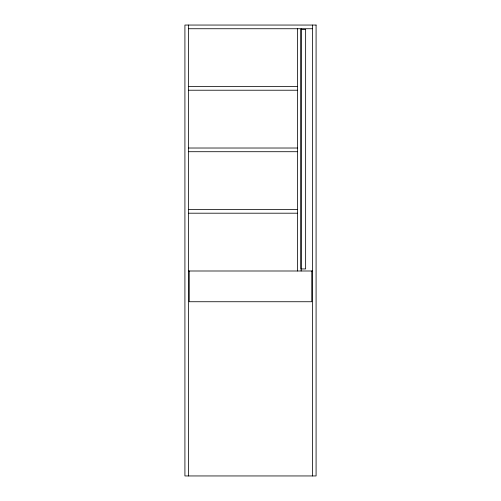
<?xml version="1.0" encoding="UTF-8"?>
<svg xmlns="http://www.w3.org/2000/svg" width="501" height="501" viewBox="0 0 501 501"><rect width="100%" height="100%" fill="white"/><g stroke="black" fill="none" stroke-linecap="round" stroke-linejoin="round"><path stroke-width="0.75" d="M188.601 28.739L312.399 28.739M188.601 86.535L297.437 86.535M188.601 90.224L297.437 90.224M188.601 148.02L297.437 148.02M188.601 151.709L297.437 151.709M188.601 209.512L297.437 209.512M188.601 213.201L297.437 213.201M188.601 270.997L312.399 270.997M312.399 25.05L312.399 475.95M311.779 270.997L311.779 301.74L189.221 301.74L189.221 270.997M301.126 28.739L301.126 270.997M297.437 28.739L297.437 270.997M188.601 25.05L188.601 475.95M316.087 25.05L184.913 25.05L184.913 475.95L316.087 475.95L316.087 25.05M305.635 29.352L300.919 29.352L300.919 268.943L305.635 268.943L305.635 29.352"/></g></svg>
